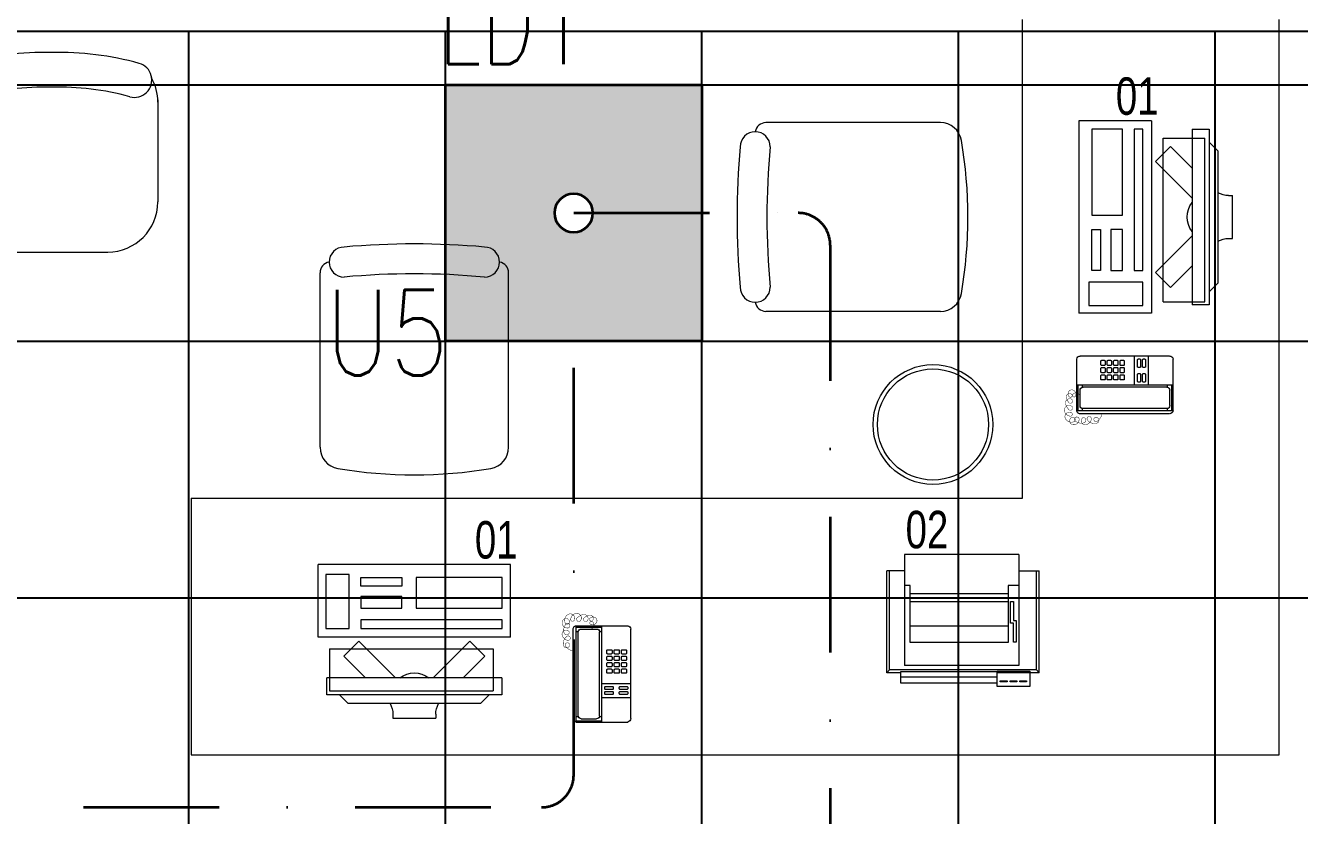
# Model space of a CAD drawing. Header units: inches. Extents: x -12418 to 183584, y -29325 to 19878.
# Drawn here: x 26618 to 29597, y -4709 to -2862 of the extents above; entities that cross this region are included whole.
import ezdxf
from ezdxf import colors
from ezdxf.entities.mleader import LeaderData, LeaderLine
from ezdxf.enums import TextEntityAlignment as Align
from ezdxf.math import Vec2, Vec3

# ---------------------------------------------------------------- set-up
doc = ezdxf.new("R2010")
doc.units = ezdxf.units.IN
doc.header["$LTSCALE"] = 25
doc.header["$MEASUREMENT"] = 0
doc.linetypes.add('DASHDOT', pattern=[25.4, 12.7, -6.35, 0, -6.35])
doc.layers.get('0').update_dxf_attribs({"color": 8})
for name, color, linetype, lineweight in [('00-Ground Floor$0$72_EGR_EQP_TAG', 142, 'Continuous', 5), ('00-Ground Floor$0$LOADING', 253, 'Continuous', 5), ('E-LITE-CIRC', 6, 'Continuous', 25), ('E-LITE-CIRC-NUMB', 6, 'Continuous', 25), ('E-LITE-CLNG', 150, 'Continuous', 35), ('E-LITE-CLNG-CNDT', 6, 'DASHDOT', 35), ('E-LITE-CTRL', 6, 'Continuous', 25), ('E-LITE-IDEN', 6, 'Continuous', 25), ('E-LITE-TEXT', 6, 'Continuous', 25)]:
    doc.layers.add(name, color=color, linetype=linetype, lineweight=lineweight)
doc.layers.add('00-Ground Floor$0$False Ceiling', color=251, linetype='Continuous')
doc.styles.add('00-Ground Floor$0$Standard', font='arial.ttf')
doc.styles.add('00-Ground Floor$0$X3G_ENTITY_257CFD', font='swisscl.ttf', dxfattribs={"height": 200})
doc.styles.add('DC_Elc_Romans', font='elc_romans.shx', dxfattribs={"width": 0.7})
doc.styles.add('DC_Simplex', font='SIMPLEX.shx', dxfattribs={"width": 0.7})

# ---------------------------------------------------------------- blocks, each defined once
blk = doc.blocks.new('00-Ground Floor$0$GF21021-P')
for p, q in [((-0.2207, 0.4756), (-0.2207, 0.0675)), ((0.2205, 0.4756), (0.2205, 0.0675))]:
    blk.add_line(p, q)
for centre, radius, start, end in [((-0.0001, -0.5295), 1.0695, 80.3671, 99.6329), ((-0.1707, 0.4756), 0.05, 99.6329, 180), ((0.1705, 0.4756), 0.05, 0, 80.3671), ((-0.1957, 0.0675), 0.025, 180, 261.4721), ((-0.1643, 0.0425), 0.0351, 90, 270), ((0, 1.8467), 1.7767, 264.6946, 275.3053), ((0.1641, 0.0425), 0.0351, 270, 90), ((0.1955, 0.0675), 0.025, 278.5279, 0), ((0, 1.8314), 1.8314, 264.8532, 275.147)]:
    blk.add_arc(centre, radius, start, end)
blk = doc.blocks.new('00-Ground Floor$0$DM20079-P')
at = {"color": 0}
for p, q in [((-0.0686, 0.217), (-0.0686, 0.008)), ((-0.0616, 0.225), (0.0594, 0.225)), ((-0.0616, 0.225), (-0.0616, 0)), ((-0.0616, 0.222), (-0.0016, 0.222)), ((-0.0616, 0.212), (-0.0565, 0.212)), ((-0.0566, 0.2105), (-0.0566, 0.0145)), ((-0.0496, 0.2175), (-0.0136, 0.2175)), ((-0.0068, 0.212), (-0.0016, 0.212)), ((-0.0066, 0.2105), (-0.0066, 0.0145)), ((-0.0016, 0.225), (-0.0016, 0)), ((0.0664, 0.217), (0.0664, 0.008)), ((-0.0016, 0.1675), (0.0664, 0.1675)), ((-0.0016, 0.135), (0.0664, 0.135)), ((-0.0616, 0.013), (-0.0565, 0.013)), ((-0.0616, 0.003), (-0.0016, 0.003)), ((-0.0594, 0), (0.0594, 0)), ((-0.0496, 0.0075), (-0.0136, 0.0075)), ((-0.0068, 0.013), (-0.0016, 0.013))]:
    blk.add_line(p, q, dxfattribs=at)
for points in [[(0.0074, 0.1605, 0.414214), (0.0054, 0.1585), (0.0054, 0.1555, 0.414214), (0.0074, 0.1535), (0.0234, 0.1535, 0.414214), (0.0254, 0.1555), (0.0254, 0.1585, 0.414214), (0.0234, 0.1605)], [(0.0234, 0.142, 0.414214), (0.0254, 0.144), (0.0254, 0.147, 0.414214), (0.0234, 0.149), (0.0074, 0.149, 0.414214), (0.0054, 0.147), (0.0054, 0.144, 0.414214), (0.0074, 0.142)], [(0.0574, 0.1535, 0.414214), (0.0594, 0.1555), (0.0594, 0.1585, 0.414214), (0.0574, 0.1605), (0.0414, 0.1605, 0.414214), (0.0394, 0.1585), (0.0394, 0.1555, 0.414214), (0.0414, 0.1535)], [(0.0574, 0.142, 0.414214), (0.0594, 0.144), (0.0594, 0.147, 0.414214), (0.0574, 0.149), (0.0414, 0.149, 0.414214), (0.0394, 0.147), (0.0394, 0.144, 0.414214), (0.0414, 0.142)], [(0.0104, 0.103, 0.414214), (0.0124, 0.101), (0.0204, 0.101, 0.414214), (0.0224, 0.103), (0.0224, 0.109, 0.414214), (0.0204, 0.111), (0.0124, 0.111, 0.414214), (0.0104, 0.109)], [(0.0104, 0.088, 0.414214), (0.0124, 0.086), (0.0204, 0.086, 0.414214), (0.0224, 0.088), (0.0224, 0.094, 0.414214), (0.0204, 0.096), (0.0124, 0.096, 0.414214), (0.0104, 0.094)], [(0.0274, 0.103, 0.414214), (0.0294, 0.101), (0.0374, 0.101, 0.414214), (0.0394, 0.103), (0.0394, 0.109, 0.414214), (0.0374, 0.111), (0.0294, 0.111, 0.414214), (0.0274, 0.109)], [(0.0274, 0.088, 0.414214), (0.0294, 0.086), (0.0374, 0.086, 0.414214), (0.0394, 0.088), (0.0394, 0.094, 0.414214), (0.0374, 0.096), (0.0294, 0.096, 0.414214), (0.0274, 0.094)], [(0.0444, 0.103, 0.414214), (0.0464, 0.101), (0.0544, 0.101, 0.414214), (0.0564, 0.103), (0.0564, 0.109, 0.414214), (0.0544, 0.111), (0.0464, 0.111, 0.414214), (0.0444, 0.109)], [(0.0444, 0.088, 0.414214), (0.0464, 0.086), (0.0544, 0.086, 0.414214), (0.0564, 0.088), (0.0564, 0.094, 0.414214), (0.0544, 0.096), (0.0464, 0.096, 0.414214), (0.0444, 0.094)], [(0.0104, 0.073, 0.414214), (0.0124, 0.071), (0.0204, 0.071, 0.414214), (0.0224, 0.073), (0.0224, 0.079, 0.414214), (0.0204, 0.081), (0.0124, 0.081, 0.414214), (0.0104, 0.079)], [(0.0104, 0.058, 0.414214), (0.0124, 0.056), (0.0204, 0.056, 0.414214), (0.0224, 0.058), (0.0224, 0.064, 0.414214), (0.0204, 0.066), (0.0124, 0.066, 0.414214), (0.0104, 0.064)], [(0.0274, 0.073, 0.414214), (0.0294, 0.071), (0.0374, 0.071, 0.414214), (0.0394, 0.073), (0.0394, 0.079, 0.414214), (0.0374, 0.081), (0.0294, 0.081, 0.414214), (0.0274, 0.079)], [(0.0274, 0.058, 0.414214), (0.0294, 0.056), (0.0374, 0.056, 0.414214), (0.0394, 0.058), (0.0394, 0.064, 0.414214), (0.0374, 0.066), (0.0294, 0.066, 0.414214), (0.0274, 0.064)], [(0.0444, 0.073, 0.414214), (0.0464, 0.071), (0.0544, 0.071, 0.414214), (0.0564, 0.073), (0.0564, 0.079, 0.414214), (0.0544, 0.081), (0.0464, 0.081, 0.414214), (0.0444, 0.079)], [(0.0444, 0.058, 0.414214), (0.0464, 0.056), (0.0544, 0.056, 0.414214), (0.0564, 0.058), (0.0564, 0.064, 0.414214), (0.0544, 0.066), (0.0464, 0.066, 0.414214), (0.0444, 0.064)]]:
    blk.add_lwpolyline(points, format="xyb", close=True, dxfattribs=at)
at = {"color": 0, "const_width": 0.001}
blk.add_lwpolyline([(-0.0686, 0.059, 0.184574), (-0.0861, 0.0478, 1.44364), (-0.0769, 0.0452, 0.837915), (-0.0907, 0.0465, 0.30536), (-0.0835, 0.0248, 1.584726), (-0.0815, 0.034, 0.253153), (-0.094, 0.0228, 0.874198), (-0.0776, 0.0142, 0.915253), (-0.0897, 0.0168, 0.223821), (-0.0874, -0.0011, 1.703343), (-0.0796, 0.005, 0.588962), (-0.0934, -0.0114, 0.717795), (-0.0769, -0.0108, 0.983104), (-0.0875, -0.0075, 0.326362), (-0.0815, -0.0259, 0.758716), (-0.0657, -0.0134, 0.906186), (-0.0743, -0.016, 0.189488), (-0.067, -0.0272, 0.7948), (-0.0506, -0.0127, 1.223996), (-0.0585, -0.0193, 0.072149), (-0.0473, -0.0259, 0.645886), (-0.0341, -0.0134, 1.366917), (-0.042, -0.0193, 0.078415), (-0.0315, -0.0246, 0.723006), (-0.0229, -0.0127, 1.105484), (-0.0289, -0.018, 0.327892), (-0.017, -0.0193, 0.446638), (-0.0144, -0.0068, 0.327263), (-0.0269, -0.0029, 1.240441), (-0.0229, -0.0094, 0.611307), (-0.0278, 0.0075)], format="xyb", dxfattribs=at)
at = {"color": 0}
for centre, radius, start, end in [((-0.0605, 0.217), 0.00813, 97.9633, 179.6649), ((-0.0496, 0.2105), 0.007, 90, 180), ((-0.0136, 0.2105), 0.007, 0, 90), ((0.0582, 0.217), 0.00813, 0.3351, 82.0367), ((-0.0605, 0.008), 0.00813, 180.3351, 277.9633), ((-0.0496, 0.0145), 0.007, 180, 270), ((-0.0136, 0.0145), 0.007, 270, 0), ((0.0582, 0.008), 0.00813, 277.9633, 359.6649)]:
    blk.add_arc(centre, radius, start, end, dxfattribs=at)
blk = doc.blocks.new('00-Ground Floor$0$ITCWLS1-P')
at = {"layer": '00-Ground Floor$0$LOADING'}
for p, q in [((-0.17, 0.45), (-0.17, 0)), ((-0.17, 0.45), (0, 0.45)), ((0, 0.45), (0, 0)), ((-0.2651, 0.43, 0), (-0.3051, 0.43, 0)), ((-0.3051, 0.43, 0), (-0.3051, 0.02, 0)), ((-0.2651, 0.43, 0), (-0.2651, 0.02, 0)), ((-0.1496, 0.4305), (-0.1291, 0.4305)), ((-0.1291, 0.4305), (-0.1291, 0.4089)), ((-0.3251, 0.38, 0), (-0.3051, 0.4, 0)), ((-0.197, 0.4094), (-0.295, 0.4094)), ((-0.295, 0.0264), (-0.295, 0.4094)), ((-0.197, 0.0264), (-0.197, 0.4094)), ((-0.3251, 0.38, 0), (-0.3251, 0.07, 0)), ((-0.3503, 0.275), (-0.3596, 0.275)), ((-0.3596, 0.175), (-0.3596, 0.275)), ((-0.3503, 0.175), (-0.3596, 0.175)), ((-0.3251, 0.07, 0), (-0.3051, 0.05, 0)), ((-0.3051, 0.02, 0), (-0.2651, 0.02, 0)), ((-0.197, 0.0264), (-0.295, 0.0264)), ((-0.17, 0), (0, 0))]:
    blk.add_line(p, q, dxfattribs=at)
at = {"layer": '00-Ground Floor$0$LOADING', "extrusion": (2.48281e-10, 3.18408e-10, -1)}
for p, q in [((-0.2651, 0.3395), (-0.2144, 0.3902)), ((-0.1791, 0.3548), (-0.2144, 0.3902)), ((-0.2651, 0.2688), (-0.1791, 0.3548))]:
    blk.add_line(p, q, dxfattribs=at)
at = {"layer": '00-Ground Floor$0$LOADING', "extrusion": (2.48281e-10, -3.18408e-10, -1)}
for p, q in [((-0.2651, 0.1812), (-0.1791, 0.0952)), ((-0.2651, 0.1105), (-0.2144, 0.0598)), ((-0.1791, 0.0952), (-0.2144, 0.0598))]:
    blk.add_line(p, q, dxfattribs=at)
at = {"layer": '00-Ground Floor$0$LOADING'}
for points in [[(-0.1291, 0.4089), (-0.1291, 0.1), (-0.1496, 0.1), (-0.1496, 0.4305)], [(-0.1496, 0.1), (-0.1496, 0.1), (-0.1496, 0.1), (-0.1496, 0.1), (-0.1496, 0.1), (-0.1496, 0.1), (-0.1496, 0.1), (-0.1496, 0.1), (-0.1496, 0.1)], [(-0.1496, 0.1), (-0.1496, 0.1), (-0.1496, 0.1), (-0.1496, 0.1), (-0.1496, 0.1), (-0.1496, 0.1), (-0.1496, 0.1), (-0.1496, 0.1), (-0.1496, 0.1), (-0.1496, 0.1), (-0.1496, 0.1), (-0.1496, 0.1), (-0.1496, 0.1), (-0.1496, 0.1), (-0.1496, 0.1), (-0.1496, 0.1), (-0.1496, 0.1), (-0.1496, 0.1)], [(-0.1496, 0.1), (-0.1496, 0.1), (-0.1496, 0.1), (-0.1496, 0.1), (-0.1496, 0.1), (-0.1496, 0.1), (-0.1496, 0.1), (-0.1496, 0.1), (-0.1496, 0.1), (-0.1496, 0.1)], [(-0.1496, 0.1), (-0.1496, 0.1), (-0.1496, 0.1), (-0.1496, 0.1), (-0.1496, 0.1), (-0.1496, 0.1), (-0.1496, 0.1)], [(-0.1496, 0.1), (-0.1496, 0.1), (-0.1496, 0.1), (-0.1496, 0.1), (-0.1496, 0.1), (-0.1496, 0.1), (-0.1496, 0.1), (-0.1496, 0.1), (-0.1496, 0.1), (-0.1496, 0.1)], [(-0.1496, 0.1), (-0.1496, 0.1), (-0.1496, 0.1), (-0.1496, 0.1), (-0.1496, 0.1), (-0.1496, 0.1), (-0.1496, 0.1), (-0.1496, 0.1), (-0.1496, 0.1), (-0.1496, 0.1), (-0.1496, 0.1), (-0.1496, 0.1), (-0.1496, 0.1), (-0.1496, 0.1), (-0.1496, 0.1)], [(-0.1496, 0.1), (-0.1496, 0.1), (-0.1496, 0.1), (-0.1496, 0.1), (-0.1496, 0.1), (-0.1496, 0.1), (-0.1496, 0.1), (-0.1496, 0.1), (-0.1496, 0.1), (-0.1496, 0.1)], [(-0.1496, 0.1), (-0.1496, 0.1), (-0.1496, 0.1), (-0.1496, 0.1), (-0.1496, 0.1), (-0.1496, 0.1), (-0.1496, 0.1), (-0.1496, 0.1), (-0.1496, 0.1), (-0.1496, 0.1)], [(-0.1496, 0.1), (-0.1496, 0.1), (-0.1496, 0.1), (-0.1496, 0.1), (-0.1496, 0.1), (-0.1496, 0.1), (-0.1496, 0.1), (-0.1496, 0.1), (-0.1496, 0.1), (-0.1496, 0.1), (-0.1496, 0.1), (-0.1496, 0.1), (-0.1496, 0.1), (-0.1496, 0.1), (-0.1496, 0.1), (-0.1496, 0.1), (-0.1496, 0.1), (-0.1496, 0.1), (-0.1496, 0.1), (-0.1496, 0.1), (-0.1496, 0.1), (-0.1496, 0.1), (-0.1496, 0.1), (-0.1496, 0.1), (-0.1496, 0.1), (-0.1496, 0.1), (-0.1496, 0.1), (-0.1496, 0.1), (-0.1496, 0.1), (-0.1496, 0.1), (-0.1496, 0.1), (-0.1496, 0.1), (-0.1496, 0.1), (-0.1496, 0.1), (-0.1496, 0.1), (-0.1496, 0.1), (-0.1496, 0.1), (-0.1496, 0.1), (-0.1496, 0.1), (-0.1496, 0.1), (-0.1496, 0.1), (-0.1496, 0.1), (-0.1496, 0.1), (-0.1496, 0.1), (-0.1496, 0.1), (-0.1496, 0.1), (-0.1496, 0.1), (-0.1496, 0.1), (-0.1496, 0.1), (-0.1496, 0.1), (-0.1496, 0.1), (-0.1496, 0.1), (-0.1496, 0.1), (-0.1496, 0.1)], [(-0.1496, 0.1), (-0.1496, 0.1), (-0.1496, 0.1), (-0.1496, 0.1), (-0.1496, 0.1), (-0.1496, 0.1), (-0.1496, 0.1), (-0.1496, 0.1), (-0.1496, 0.1), (-0.1496, 0.1), (-0.1496, 0.1), (-0.1496, 0.1), (-0.1496, 0.1), (-0.1496, 0.1), (-0.1496, 0.1), (-0.1496, 0.1), (-0.1496, 0.1), (-0.1496, 0.1), (-0.1496, 0.1), (-0.1496, 0.1), (-0.1496, 0.1), (-0.1496, 0.1), (-0.1496, 0.1), (-0.1496, 0.1), (-0.1496, 0.1), (-0.1496, 0.1), (-0.1496, 0.1), (-0.1496, 0.1), (-0.1496, 0.1), (-0.1496, 0.1), (-0.1496, 0.1), (-0.1496, 0.1), (-0.1496, 0.1), (-0.1496, 0.1), (-0.1496, 0.1), (-0.1496, 0.1), (-0.1496, 0.1), (-0.1496, 0.1), (-0.1496, 0.1), (-0.1496, 0.1), (-0.1496, 0.1), (-0.1496, 0.1), (-0.1496, 0.1), (-0.1496, 0.1), (-0.1496, 0.1), (-0.1496, 0.1), (-0.1496, 0.1), (-0.1496, 0.1), (-0.1496, 0.1), (-0.1496, 0.1), (-0.1496, 0.1), (-0.1496, 0.1), (-0.1496, 0.1), (-0.1496, 0.1), (-0.1496, 0.1), (-0.1496, 0.1), (-0.1496, 0.1), (-0.1496, 0.1), (-0.1496, 0.1), (-0.1496, 0.1), (-0.1496, 0.1), (-0.1496, 0.1), (-0.1496, 0.1), (-0.1496, 0.1), (-0.1496, 0.1), (-0.1496, 0.1), (-0.1496, 0.1), (-0.1496, 0.1), (-0.1496, 0.1), (-0.1496, 0.1), (-0.1496, 0.1), (-0.1496, 0.1), (-0.1496, 0.1), (-0.1496, 0.1), (-0.1496, 0.1), (-0.1496, 0.1), (-0.1496, 0.1), (-0.1496, 0.1), (-0.1496, 0.1), (-0.1496, 0.1), (-0.1496, 0.1), (-0.1496, 0.1), (-0.1496, 0.1), (-0.1496, 0.1), (-0.1496, 0.1), (-0.1496, 0.1), (-0.1496, 0.1), (-0.1496, 0.1), (-0.1496, 0.1)], [(-0.1496, 0.1), (-0.1496, 0.1), (-0.1496, 0.1), (-0.1496, 0.1), (-0.1496, 0.1), (-0.1496, 0.1), (-0.1496, 0.1), (-0.1496, 0.1), (-0.1496, 0.1), (-0.1496, 0.1), (-0.1496, 0.1), (-0.1496, 0.1)], [(-0.1496, 0.1), (-0.1496, 0.1), (-0.1496, 0.1), (-0.1496, 0.1), (-0.1496, 0.1), (-0.1496, 0.1), (-0.1496, 0.1)], [(-0.1496, 0.1), (-0.1496, 0.1), (-0.1496, 0.1), (-0.1496, 0.1), (-0.1496, 0.1), (-0.1496, 0.1), (-0.1496, 0.1), (-0.1496, 0.1), (-0.1496, 0.1), (-0.1496, 0.1), (-0.1496, 0.1), (-0.1496, 0.1), (-0.1496, 0.1), (-0.1496, 0.1), (-0.1496, 0.1), (-0.1496, 0.1), (-0.1496, 0.1)], [(-0.1496, 0.1), (-0.1496, 0.1), (-0.1496, 0.1), (-0.1496, 0.1), (-0.1496, 0.1), (-0.1496, 0.1), (-0.1496, 0.1), (-0.1496, 0.1), (-0.1496, 0.1), (-0.1496, 0.1), (-0.1496, 0.1), (-0.1496, 0.1), (-0.1496, 0.1), (-0.1496, 0.1), (-0.1496, 0.1), (-0.1496, 0.1), (-0.1496, 0.1), (-0.1496, 0.1), (-0.1496, 0.1), (-0.1496, 0.1), (-0.1496, 0.1), (-0.1496, 0.1), (-0.1496, 0.1), (-0.1496, 0.1), (-0.1496, 0.1), (-0.1496, 0.1), (-0.1496, 0.1), (-0.1496, 0.1), (-0.1496, 0.1), (-0.1496, 0.1), (-0.1496, 0.1), (-0.1496, 0.1), (-0.1496, 0.1), (-0.1496, 0.1), (-0.1496, 0.1), (-0.1496, 0.1), (-0.1496, 0.1), (-0.1496, 0.1), (-0.1496, 0.1), (-0.1496, 0.1), (-0.1496, 0.1), (-0.1496, 0.1), (-0.1496, 0.1), (-0.1496, 0.1), (-0.1496, 0.1), (-0.1496, 0.1), (-0.1496, 0.1), (-0.1496, 0.1), (-0.1496, 0.1), (-0.1496, 0.1), (-0.1496, 0.1), (-0.1496, 0.1), (-0.1496, 0.1), (-0.1496, 0.1), (-0.1496, 0.1), (-0.1496, 0.1), (-0.1496, 0.1), (-0.1496, 0.1), (-0.1496, 0.1), (-0.1496, 0.1), (-0.1496, 0.1), (-0.1496, 0.1), (-0.1496, 0.1), (-0.1496, 0.1), (-0.1496, 0.1), (-0.1496, 0.1), (-0.1496, 0.1), (-0.1496, 0.1), (-0.1496, 0.1), (-0.1496, 0.1), (-0.1496, 0.1), (-0.1496, 0.1), (-0.1496, 0.1), (-0.1496, 0.1), (-0.1496, 0.1), (-0.1496, 0.1), (-0.1496, 0.1), (-0.1496, 0.1), (-0.1496, 0.1), (-0.1496, 0.1), (-0.1496, 0.1), (-0.1496, 0.1), (-0.1496, 0.1), (-0.1496, 0.1), (-0.1496, 0.1), (-0.1496, 0.1), (-0.1496, 0.1), (-0.1496, 0.1), (-0.1496, 0.1), (-0.1496, 0.1), (-0.1496, 0.1), (-0.1496, 0.1), (-0.1496, 0.1), (-0.1496, 0.1), (-0.1496, 0.1), (-0.1496, 0.1), (-0.1496, 0.1), (-0.1496, 0.1), (-0.1496, 0.1), (-0.1496, 0.1), (-0.1496, 0.1), (-0.1496, 0.1), (-0.1496, 0.1), (-0.1496, 0.1), (-0.1496, 0.1), (-0.1496, 0.1), (-0.1496, 0.1), (-0.1496, 0.1), (-0.1496, 0.1), (-0.1496, 0.1), (-0.1496, 0.1)], [(-0.1496, 0.1), (-0.1496, 0.1), (-0.1496, 0.1), (-0.1496, 0.1), (-0.1496, 0.1), (-0.1496, 0.1), (-0.1496, 0.1), (-0.1496, 0.1)]]:
    blk.add_lwpolyline(points, dxfattribs=at)
for points in [[(-0.1019, 0.4305), (-0.0304, 0.4305), (-0.0304, 0.2294), (-0.1019, 0.2294)], [(-0.1019, 0.1954), (-0.0747, 0.1954), (-0.0747, 0.1), (-0.1019, 0.1)], [(-0.0304, 0.1954), (-0.0508, 0.1954), (-0.0508, 0.1), (-0.0304, 0.1)], [(-0.1496, 0.1), (-0.1496, 0.1), (-0.1496, 0.1), (-0.1496, 0.1), (-0.1496, 0.1), (-0.1496, 0.1), (-0.1496, 0.1), (-0.1496, 0.1), (-0.1496, 0.1), (-0.1496, 0.1), (-0.1496, 0.1), (-0.1496, 0.1), (-0.1496, 0.1), (-0.1496, 0.1), (-0.1496, 0.1), (-0.1496, 0.1), (-0.1496, 0.1), (-0.1496, 0.1), (-0.1496, 0.1), (-0.1496, 0.1), (-0.1496, 0.1), (-0.1496, 0.1), (-0.1496, 0.1), (-0.1496, 0.1), (-0.1496, 0.1), (-0.1496, 0.1), (-0.1496, 0.1), (-0.1496, 0.1), (-0.1496, 0.1), (-0.1496, 0.1), (-0.1496, 0.1), (-0.1496, 0.1), (-0.1496, 0.1), (-0.1496, 0.1), (-0.1496, 0.1), (-0.1496, 0.1), (-0.1496, 0.1), (-0.1496, 0.1), (-0.1496, 0.1), (-0.1496, 0.1), (-0.1496, 0.1), (-0.1496, 0.1), (-0.1496, 0.1), (-0.1496, 0.1), (-0.1496, 0.1), (-0.1496, 0.1), (-0.1496, 0.1), (-0.1496, 0.1), (-0.1496, 0.1), (-0.1496, 0.1), (-0.1496, 0.1), (-0.1496, 0.1), (-0.1496, 0.1), (-0.1496, 0.1), (-0.1496, 0.1), (-0.1496, 0.1), (-0.1496, 0.1), (-0.1496, 0.1), (-0.1496, 0.1), (-0.1496, 0.1), (-0.1496, 0.1), (-0.1496, 0.1), (-0.1496, 0.1), (-0.1496, 0.1), (-0.1496, 0.1), (-0.1496, 0.1), (-0.1496, 0.1), (-0.1496, 0.1), (-0.1496, 0.1), (-0.1496, 0.1), (-0.1496, 0.1), (-0.1496, 0.1), (-0.1496, 0.1), (-0.1496, 0.1), (-0.1496, 0.1), (-0.1496, 0.1), (-0.1496, 0.1), (-0.1496, 0.1), (-0.1496, 0.1), (-0.1496, 0.1), (-0.1496, 0.1), (-0.1496, 0.1), (-0.1496, 0.1), (-0.1496, 0.1), (-0.1496, 0.1), (-0.1496, 0.1), (-0.1496, 0.1), (-0.1496, 0.1), (-0.1496, 0.1), (-0.1496, 0.1), (-0.1496, 0.1), (-0.1496, 0.1), (-0.1496, 0.1), (-0.1496, 0.1), (-0.1496, 0.1), (-0.1496, 0.1), (-0.1496, 0.1), (-0.1496, 0.1), (-0.1496, 0.1), (-0.1496, 0.1), (-0.1496, 0.1), (-0.1496, 0.1), (-0.1496, 0.1), (-0.1496, 0.1), (-0.1496, 0.1), (-0.1496, 0.1), (-0.1496, 0.1), (-0.1496, 0.1), (-0.1496, 0.1), (-0.1496, 0.1), (-0.1496, 0.1), (-0.1496, 0.1), (-0.1496, 0.1), (-0.1496, 0.1), (-0.1496, 0.1), (-0.1496, 0.1), (-0.1496, 0.1), (-0.1496, 0.1), (-0.1496, 0.1), (-0.1496, 0.1), (-0.1496, 0.1), (-0.1496, 0.1), (-0.1496, 0.1), (-0.1496, 0.1), (-0.1496, 0.1), (-0.1496, 0.1), (-0.1496, 0.1), (-0.1496, 0.1), (-0.1496, 0.1), (-0.1496, 0.1), (-0.1496, 0.1), (-0.1496, 0.1), (-0.1496, 0.1), (-0.1496, 0.1), (-0.1496, 0.1), (-0.1496, 0.1), (-0.1496, 0.1), (-0.1496, 0.1), (-0.1496, 0.1), (-0.1496, 0.1), (-0.1496, 0.1), (-0.1496, 0.1), (-0.1496, 0.1), (-0.1496, 0.1), (-0.1496, 0.1), (-0.1496, 0.1), (-0.1496, 0.1), (-0.1496, 0.1), (-0.1496, 0.1), (-0.1496, 0.1), (-0.1496, 0.1), (-0.1496, 0.1), (-0.1496, 0.1), (-0.1496, 0.1), (-0.1496, 0.1), (-0.1496, 0.1), (-0.1496, 0.1), (-0.1496, 0.1), (-0.1496, 0.1), (-0.1496, 0.1), (-0.1496, 0.1), (-0.1496, 0.1), (-0.1496, 0.1), (-0.1496, 0.1), (-0.1496, 0.1), (-0.1496, 0.1), (-0.1496, 0.1), (-0.1496, 0.1), (-0.1496, 0.1), (-0.1496, 0.1), (-0.1496, 0.1), (-0.1496, 0.1), (-0.1496, 0.1), (-0.1496, 0.1), (-0.1496, 0.1), (-0.1496, 0.1), (-0.1496, 0.1), (-0.1496, 0.1), (-0.1496, 0.1), (-0.1496, 0.1), (-0.1496, 0.1), (-0.1496, 0.1), (-0.1496, 0.1), (-0.1496, 0.1), (-0.1496, 0.1), (-0.1496, 0.1), (-0.1496, 0.1), (-0.1496, 0.1), (-0.1496, 0.1), (-0.1496, 0.1), (-0.1496, 0.1), (-0.1496, 0.1), (-0.1496, 0.1), (-0.1496, 0.1), (-0.1496, 0.1), (-0.1496, 0.1), (-0.1496, 0.1), (-0.1496, 0.1), (-0.1496, 0.1), (-0.1496, 0.1), (-0.1496, 0.1), (-0.1496, 0.1), (-0.1496, 0.1), (-0.1496, 0.1), (-0.1496, 0.1), (-0.1496, 0.1), (-0.1496, 0.1), (-0.1496, 0.1), (-0.1496, 0.1), (-0.1496, 0.1), (-0.1496, 0.1), (-0.1496, 0.1), (-0.1496, 0.1), (-0.1496, 0.1), (-0.1496, 0.1), (-0.1496, 0.1), (-0.1496, 0.1), (-0.1496, 0.1), (-0.1496, 0.1), (-0.1496, 0.1), (-0.1496, 0.1), (-0.1496, 0.1), (-0.1496, 0.1), (-0.1496, 0.1), (-0.1496, 0.1), (-0.1496, 0.1), (-0.1496, 0.1), (-0.1496, 0.1), (-0.1496, 0.1), (-0.1496, 0.1), (-0.1496, 0.1), (-0.1496, 0.1), (-0.1496, 0.1), (-0.1496, 0.1), (-0.1496, 0.1), (-0.1496, 0.1), (-0.1496, 0.1), (-0.1496, 0.1), (-0.1496, 0.1), (-0.1496, 0.1), (-0.1496, 0.1), (-0.1496, 0.1), (-0.1496, 0.1), (-0.1496, 0.1), (-0.1496, 0.1), (-0.1496, 0.1), (-0.1496, 0.1), (-0.1496, 0.1), (-0.1496, 0.1), (-0.1496, 0.1), (-0.1496, 0.1), (-0.1496, 0.1), (-0.1496, 0.1), (-0.1496, 0.1), (-0.1496, 0.1), (-0.1496, 0.1), (-0.1496, 0.1), (-0.1496, 0.1), (-0.1496, 0.1), (-0.1496, 0.1), (-0.1496, 0.1), (-0.1496, 0.1), (-0.1496, 0.1), (-0.1496, 0.1), (-0.1496, 0.1), (-0.1496, 0.1), (-0.1496, 0.1), (-0.1496, 0.1), (-0.1496, 0.1), (-0.1496, 0.1), (-0.1496, 0.1), (-0.1496, 0.1), (-0.1496, 0.1), (-0.1496, 0.1), (-0.1496, 0.1), (-0.1496, 0.1), (-0.1496, 0.1)], [(-0.1496, 0.1), (-0.1496, 0.1), (-0.1496, 0.1), (-0.1496, 0.1), (-0.1496, 0.1), (-0.1496, 0.1), (-0.1496, 0.1), (-0.1496, 0.1), (-0.1496, 0.1), (-0.1496, 0.1), (-0.1496, 0.1), (-0.1496, 0.1), (-0.1496, 0.1), (-0.1496, 0.1), (-0.1496, 0.1), (-0.1496, 0.1), (-0.1496, 0.1), (-0.1496, 0.1), (-0.1496, 0.1), (-0.1496, 0.1), (-0.1496, 0.1), (-0.1496, 0.1), (-0.1496, 0.1), (-0.1496, 0.1), (-0.1496, 0.1), (-0.1496, 0.1), (-0.1496, 0.1), (-0.1496, 0.1), (-0.1496, 0.1), (-0.1496, 0.1), (-0.1496, 0.1), (-0.1496, 0.1), (-0.1496, 0.1), (-0.1496, 0.1), (-0.1496, 0.1), (-0.1496, 0.1), (-0.1496, 0.1), (-0.1496, 0.1), (-0.1496, 0.1), (-0.1496, 0.1), (-0.1496, 0.1), (-0.1496, 0.1), (-0.1496, 0.1), (-0.1496, 0.1), (-0.1496, 0.1), (-0.1496, 0.1), (-0.1496, 0.1), (-0.1496, 0.1), (-0.1496, 0.1), (-0.1496, 0.1), (-0.1496, 0.1), (-0.1496, 0.1), (-0.1496, 0.1), (-0.1496, 0.1), (-0.1496, 0.1), (-0.1496, 0.1), (-0.1496, 0.1), (-0.1496, 0.1), (-0.1496, 0.1), (-0.1496, 0.1), (-0.1496, 0.1), (-0.1496, 0.1), (-0.1496, 0.1), (-0.1496, 0.1), (-0.1496, 0.1), (-0.1496, 0.1), (-0.1496, 0.1), (-0.1496, 0.1), (-0.1496, 0.1), (-0.1496, 0.1), (-0.1496, 0.1), (-0.1496, 0.1), (-0.1496, 0.1), (-0.1496, 0.1), (-0.1496, 0.1), (-0.1496, 0.1), (-0.1496, 0.1), (-0.1496, 0.1), (-0.1496, 0.1), (-0.1496, 0.1), (-0.1496, 0.1), (-0.1496, 0.1), (-0.1496, 0.1), (-0.1496, 0.1), (-0.1496, 0.1), (-0.1496, 0.1), (-0.1496, 0.1), (-0.1496, 0.1), (-0.1496, 0.1), (-0.1496, 0.1), (-0.1496, 0.1), (-0.1496, 0.1), (-0.1496, 0.1), (-0.1496, 0.1), (-0.1496, 0.1), (-0.1496, 0.1), (-0.1496, 0.1), (-0.1496, 0.1), (-0.1496, 0.1), (-0.1496, 0.1), (-0.1496, 0.1), (-0.1496, 0.1), (-0.1496, 0.1), (-0.1496, 0.1), (-0.1496, 0.1), (-0.1496, 0.1), (-0.1496, 0.1), (-0.1496, 0.1), (-0.1496, 0.1), (-0.1496, 0.1), (-0.1496, 0.1), (-0.1496, 0.1), (-0.1496, 0.1), (-0.1496, 0.1), (-0.1496, 0.1), (-0.1496, 0.1), (-0.1496, 0.1), (-0.1496, 0.1), (-0.1496, 0.1), (-0.1496, 0.1), (-0.1496, 0.1), (-0.1496, 0.1), (-0.1496, 0.1), (-0.1496, 0.1), (-0.1496, 0.1), (-0.1496, 0.1), (-0.1496, 0.1), (-0.1496, 0.1), (-0.1496, 0.1), (-0.1496, 0.1), (-0.1496, 0.1), (-0.1496, 0.1), (-0.1496, 0.1), (-0.1496, 0.1), (-0.1496, 0.1), (-0.1496, 0.1), (-0.1496, 0.1), (-0.1496, 0.1), (-0.1496, 0.1), (-0.1496, 0.1), (-0.1496, 0.1), (-0.1496, 0.1), (-0.1496, 0.1), (-0.1496, 0.1), (-0.1496, 0.1), (-0.1496, 0.1), (-0.1496, 0.1), (-0.1496, 0.1), (-0.1496, 0.1), (-0.1496, 0.1), (-0.1496, 0.1), (-0.1496, 0.1), (-0.1496, 0.1), (-0.1496, 0.1), (-0.1496, 0.1), (-0.1496, 0.1), (-0.1496, 0.1), (-0.1496, 0.1), (-0.1496, 0.1), (-0.1496, 0.1), (-0.1496, 0.1), (-0.1496, 0.1), (-0.1496, 0.1), (-0.1496, 0.1), (-0.1496, 0.1), (-0.1496, 0.1), (-0.1496, 0.1), (-0.1496, 0.1), (-0.1496, 0.1), (-0.1496, 0.1), (-0.1496, 0.1), (-0.1496, 0.1), (-0.1496, 0.1), (-0.1496, 0.1), (-0.1496, 0.1), (-0.1496, 0.1), (-0.1496, 0.1), (-0.1496, 0.1), (-0.1496, 0.1), (-0.1496, 0.1), (-0.1496, 0.1), (-0.1496, 0.1), (-0.1496, 0.1), (-0.1496, 0.1), (-0.1496, 0.1), (-0.1496, 0.1), (-0.1496, 0.1), (-0.1496, 0.1), (-0.1496, 0.1), (-0.1496, 0.1), (-0.1496, 0.1), (-0.1496, 0.1), (-0.1496, 0.1), (-0.1496, 0.1), (-0.1496, 0.1), (-0.1496, 0.1), (-0.1496, 0.1), (-0.1496, 0.1), (-0.1496, 0.1), (-0.1496, 0.1), (-0.1496, 0.1), (-0.1496, 0.1), (-0.1496, 0.1), (-0.1496, 0.1), (-0.1496, 0.1), (-0.1496, 0.1), (-0.1496, 0.1), (-0.1496, 0.1), (-0.1496, 0.1), (-0.1496, 0.1), (-0.1496, 0.1), (-0.1496, 0.1), (-0.1496, 0.1), (-0.1496, 0.1)], [(-0.1496, 0.1), (-0.1496, 0.1), (-0.1496, 0.1), (-0.1496, 0.1), (-0.1496, 0.1), (-0.1496, 0.1), (-0.1496, 0.1), (-0.1496, 0.1), (-0.1496, 0.1), (-0.1496, 0.1), (-0.1496, 0.1), (-0.1496, 0.1), (-0.1496, 0.1), (-0.1496, 0.1), (-0.1496, 0.1), (-0.1496, 0.1), (-0.1496, 0.1), (-0.1496, 0.1), (-0.1496, 0.1), (-0.1496, 0.1), (-0.1496, 0.1), (-0.1496, 0.1), (-0.1496, 0.1), (-0.1496, 0.1), (-0.1496, 0.1), (-0.1496, 0.1), (-0.1496, 0.1), (-0.1496, 0.1), (-0.1496, 0.1), (-0.1496, 0.1), (-0.1496, 0.1), (-0.1496, 0.1), (-0.1496, 0.1), (-0.1496, 0.1), (-0.1496, 0.1), (-0.1496, 0.1), (-0.1496, 0.1), (-0.1496, 0.1), (-0.1496, 0.1), (-0.1496, 0.1), (-0.1496, 0.1), (-0.1496, 0.1), (-0.1496, 0.1), (-0.1496, 0.1), (-0.1496, 0.1), (-0.1496, 0.1), (-0.1496, 0.1), (-0.1496, 0.1), (-0.1496, 0.1), (-0.1496, 0.1), (-0.1496, 0.1), (-0.1496, 0.1), (-0.1496, 0.1), (-0.1496, 0.1), (-0.1496, 0.1), (-0.1496, 0.1), (-0.1496, 0.1), (-0.1496, 0.1), (-0.1496, 0.1), (-0.1496, 0.1), (-0.1496, 0.1), (-0.1496, 0.1), (-0.1496, 0.1), (-0.1496, 0.1), (-0.1496, 0.1), (-0.1496, 0.1), (-0.1496, 0.1), (-0.1496, 0.1), (-0.1496, 0.1), (-0.1496, 0.1), (-0.1496, 0.1), (-0.1496, 0.1), (-0.1496, 0.1), (-0.1496, 0.1), (-0.1496, 0.1), (-0.1496, 0.1), (-0.1496, 0.1), (-0.1496, 0.1), (-0.1496, 0.1), (-0.1496, 0.1), (-0.1496, 0.1), (-0.1496, 0.1), (-0.1496, 0.1), (-0.1496, 0.1), (-0.1496, 0.1), (-0.1496, 0.1), (-0.1496, 0.1), (-0.1496, 0.1), (-0.1496, 0.1), (-0.1496, 0.1), (-0.1496, 0.1), (-0.1496, 0.1), (-0.1496, 0.1), (-0.1496, 0.1), (-0.1496, 0.1), (-0.1496, 0.1), (-0.1496, 0.1), (-0.1496, 0.1), (-0.1496, 0.1), (-0.1496, 0.1), (-0.1496, 0.1), (-0.1496, 0.1), (-0.1496, 0.1), (-0.1496, 0.1), (-0.1496, 0.1), (-0.1496, 0.1), (-0.1496, 0.1), (-0.1496, 0.1), (-0.1496, 0.1), (-0.1496, 0.1), (-0.1496, 0.1), (-0.1496, 0.1), (-0.1496, 0.1), (-0.1496, 0.1), (-0.1496, 0.1), (-0.1496, 0.1), (-0.1496, 0.1), (-0.1496, 0.1), (-0.1496, 0.1), (-0.1496, 0.1), (-0.1496, 0.1), (-0.1496, 0.1), (-0.1496, 0.1), (-0.1496, 0.1), (-0.1496, 0.1), (-0.1496, 0.1), (-0.1496, 0.1), (-0.1496, 0.1), (-0.1496, 0.1), (-0.1496, 0.1), (-0.1496, 0.1), (-0.1496, 0.1), (-0.1496, 0.1), (-0.1496, 0.1), (-0.1496, 0.1), (-0.1496, 0.1), (-0.1496, 0.1), (-0.1496, 0.1), (-0.1496, 0.1), (-0.1496, 0.1), (-0.1496, 0.1), (-0.1496, 0.1), (-0.1496, 0.1), (-0.1496, 0.1), (-0.1496, 0.1), (-0.1496, 0.1), (-0.1496, 0.1), (-0.1496, 0.1), (-0.1496, 0.1), (-0.1496, 0.1), (-0.1496, 0.1), (-0.1496, 0.1), (-0.1496, 0.1), (-0.1496, 0.1), (-0.1496, 0.1), (-0.1496, 0.1), (-0.1496, 0.1), (-0.1496, 0.1), (-0.1496, 0.1), (-0.1496, 0.1), (-0.1496, 0.1), (-0.1496, 0.1), (-0.1496, 0.1), (-0.1496, 0.1), (-0.1496, 0.1), (-0.1496, 0.1), (-0.1496, 0.1), (-0.1496, 0.1), (-0.1496, 0.1), (-0.1496, 0.1), (-0.1496, 0.1), (-0.1496, 0.1), (-0.1496, 0.1), (-0.1496, 0.1), (-0.1496, 0.1), (-0.1496, 0.1), (-0.1496, 0.1), (-0.1496, 0.1), (-0.1496, 0.1), (-0.1496, 0.1), (-0.1496, 0.1), (-0.1496, 0.1), (-0.1496, 0.1), (-0.1496, 0.1), (-0.1496, 0.1), (-0.1496, 0.1), (-0.1496, 0.1), (-0.1496, 0.1), (-0.1496, 0.1), (-0.1496, 0.1), (-0.1496, 0.1), (-0.1496, 0.1), (-0.1496, 0.1), (-0.1496, 0.1), (-0.1496, 0.1), (-0.1496, 0.1), (-0.1496, 0.1), (-0.1496, 0.1), (-0.1496, 0.1), (-0.1496, 0.1), (-0.1496, 0.1), (-0.1496, 0.1), (-0.1496, 0.1), (-0.1496, 0.1), (-0.1496, 0.1), (-0.1496, 0.1), (-0.1496, 0.1), (-0.1496, 0.1), (-0.1496, 0.1), (-0.1496, 0.1), (-0.1496, 0.1), (-0.1496, 0.1), (-0.1496, 0.1), (-0.1496, 0.1), (-0.1496, 0.1), (-0.1496, 0.1), (-0.1496, 0.1), (-0.1496, 0.1), (-0.1496, 0.1)], [(-0.1496, 0.0727), (-0.0236, 0.0727), (-0.0236, 0.0182), (-0.1496, 0.0182)]]:
    blk.add_lwpolyline(points, close=True, dxfattribs=at)
for centre, radius, start, end in [((-0.3503, 0.325), 0.05, 270, 300.3093), ((-0.3089, 0.225), 0.0556, 321.9431, 38.0569), ((-0.3503, 0.125), 0.05, 59.6907, 90)]:
    blk.add_arc(centre, radius, start, end, dxfattribs=at)
blk = doc.blocks.new('00-Ground Floor$0$WM00001-P')
at = {"layer": '00-Ground Floor$0$LOADING'}
for radius in [0.14, 0.13]:
    blk.add_circle((0, 0), radius, dxfattribs=at)
blk = doc.blocks.new('00-Ground Floor$0$3 seats beam chair')
at = {"layer": '00-Ground Floor$0$LOADING', "ltscale": 20}
for p, q in [((-740534, -1008988.2), (-740317.9, -1008988.2)), ((-740534, -1008988.2), (-740295.5, -1008988.2)), ((-740178.3, -1009367.9), (-740178.3, -1009105.4)), ((-740534, -1009485), (-740295.5, -1009485)), ((-740511, -1009485), (-740511, -1009602.9)), ((-740474.9, -1009485), (-740474.9, -1009602.9)), ((-740325, -1009485), (-740325, -1009602.9)), ((-740290.3, -1009484.9), (-740290.3, -1009602.9)), ((-740534, -1009602.8), (-740295.5, -1009602.8)), ((-740178.3, -1009720), (-740178.3, -1009982.5)), ((-740534, -1010099.7), (-740295.5, -1010099.7)), ((-740534, -1010099.7), (-740317.9, -1010099.7)), ((-740512.3, -1010099.6), (-740512.3, -1010212.3)), ((-740476.2, -1010099.6), (-740476.2, -1010212.3)), ((-740326.3, -1010099.6), (-740326.3, -1010212.3)), ((-740291.5, -1010099.6), (-740291.5, -1010212.4)), ((-740535.3, -1010212.3), (-740319.1, -1010212.3)), ((-740535.3, -1010212.3), (-740296.7, -1010212.3)), ((-740179.5, -1010592), (-740179.5, -1010329.5)), ((-740535.3, -1010709.2), (-740296.7, -1010709.2)), ((-740512.3, -1010821.9), (-740512.3, -1010709.2)), ((-740476.2, -1010821.9), (-740476.2, -1010709.2)), ((-740326.3, -1010821.9), (-740326.3, -1010709.2)), ((-740291.5, -1010821.9), (-740291.5, -1010709.1)), ((-740534, -1010821.8), (-740295.5, -1010821.8)), ((-740534, -1010821.8), (-740317.9, -1010821.8)), ((-740178.3, -1011201.5), (-740178.3, -1010939)), ((-740534, -1011318.7), (-740295.5, -1011318.7))]:
    blk.add_line(p, q, dxfattribs=at)
for centre, radius, start, end in [((-740528.8, -1009105.4), 117.2, 90, 118.9699), ((-740295.5, -1009105.4), 117.2, 0, 90), ((-740580.4, -1009042.7), 40.5, 344.361, 164.361), ((-739957.4, -1009217.1), 687.4, 164.361, 181.6247), ((-739957.4, -1009217.1), 606.4, 164.361, 181.8419), ((-739957.4, -1009256.1), 687.4, 178.3753, 195.639), ((-739957.4, -1009256.1), 606.4, 178.1581, 195.639), ((-740295.5, -1009367.9), 117.2, 270, 0), ((-740580.4, -1009430.5), 40.5, 195.639, 15.639), ((-740528.8, -1009367.9), 117.2, 241.0301, 270), ((-740580.4, -1009657.4), 40.5, 344.361, 164.361), ((-740528.8, -1009720), 117.2, 90, 118.9699), ((-740295.5, -1009720), 117.2, 0, 90), ((-739957.4, -1009831.8), 687.4, 164.361, 181.6247), ((-739957.4, -1009831.8), 606.4, 164.361, 181.8419), ((-739957.4, -1009870.8), 687.4, 178.3753, 195.639), ((-739957.4, -1009870.8), 606.4, 178.1581, 195.639), ((-740295.5, -1009982.5), 117.2, 270, 0), ((-740580.4, -1010045.1), 40.5, 195.639, 15.639), ((-740528.8, -1009982.5), 117.2, 241.0301, 270), ((-740530.1, -1010329.5), 117.2, 90, 118.9699), ((-740296.7, -1010329.5), 117.2, 0, 90), ((-740581.6, -1010266.9), 40.5, 344.361, 164.361), ((-739958.7, -1010441.3), 687.4, 164.361, 181.6247), ((-739958.7, -1010441.3), 606.4, 164.361, 181.8419), ((-739958.7, -1010480.3), 687.4, 178.3753, 195.639), ((-739958.7, -1010480.3), 606.4, 178.1581, 195.639), ((-740296.7, -1010592), 117.2, 270, 0), ((-740581.6, -1010654.6), 40.5, 195.639, 15.639), ((-740530.1, -1010592), 117.2, 241.0301, 270), ((-740580.4, -1010876.4), 40.5, 344.361, 164.361), ((-740528.8, -1010939), 117.2, 90, 118.9699), ((-740295.5, -1010939), 117.2, 0, 90), ((-739957.4, -1011050.8), 687.4, 164.361, 181.6247), ((-739957.4, -1011050.8), 606.4, 164.361, 181.8419), ((-739957.4, -1011089.8), 687.4, 178.3753, 195.639), ((-739957.4, -1011089.8), 606.4, 178.1581, 195.639), ((-740295.5, -1011201.5), 117.2, 270, 0), ((-740580.4, -1011264.1), 40.5, 195.639, 15.639), ((-740528.8, -1011201.5), 117.2, 241.0301, 270)]:
    blk.add_arc(centre, radius, start, end, dxfattribs=at)
at = {"layer": '00-Ground Floor$0$LOADING', "ltscale": 10, "style": '00-Ground Floor$0$Standard'}
blk.add_attdef('NMF0003', text='', height=50, dxfattribs=at).set_placement((-740377, -1009031.1), align=Align.TOP_CENTER)
blk = doc.blocks.new('00-Ground Floor$0$ITPPLT2C-P')
at = {"color": 0}
for p, q in [((0.0229, 0.0318), (0.2618, 0.0318)), ((0.0304, 0.0256), (0.0229, 0.0318)), ((0.0229, 0), (0.0229, 0.0318)), ((0.2618, -0.0096), (0.2618, 0.0318)), ((0, 0), (0, -0.2262)), ((0.0252, 0), (0, 0)), ((0.0139, 0), (0.0139, -0.2262)), ((0.0252, 0), (0.0139, 0)), ((0.0252, -0.2262), (0.0252, 0)), ((0.0304, -0.3182), (0.0304, 0.0256)), ((0.0304, 0.0256), (0.2618, 0.0256)), ((0.0401, -0.2769), (0.0401, -0.0096)), ((0.3, -0.0096), (0.0401, -0.0096)), ((0.0939, -0.2515), (0.0939, -0.0222)), ((0.0939, -0.0222), (0.2274, -0.0222)), ((0.1321, -0.2515), (0.1321, -0.0222)), ((0.1894, -0.2515), (0.1894, -0.0222)), ((0.2082, -0.2515), (0.2082, -0.0222)), ((0.2274, -0.0222), (0.2274, -0.0096)), ((0.3, -0.2769), (0.3, -0.0096)), ((-0.0091, -0.2262), (0.0267, -0.2262)), ((-0.0091, -0.3023), (-0.0091, -0.2262)), ((-0.0087, -0.2262), (0.0236, -0.2262)), ((-0.0087, -0.3023), (-0.0087, -0.2262)), ((0, -0.2262), (0.0252, -0.2262)), ((0.0023, -0.2495), (0.0023, -0.2334)), ((0.0023, -0.2334), (0.0045, -0.2334)), ((0.0045, -0.2334), (0.0045, -0.2495)), ((0.0139, -0.2262), (0.0252, -0.2262)), ((0.0236, -0.2262), (0.0236, -0.3023)), ((0.0267, -0.2262), (0.0267, -0.3023)), ((0.0045, -0.2495), (0.0023, -0.2495)), ((0.0023, -0.2721), (0.0023, -0.2562)), ((0.0023, -0.2562), (0.0045, -0.2562)), ((0.0045, -0.2562), (0.0045, -0.2721)), ((0.2274, -0.2515), (0.0939, -0.2515)), ((0.0947, -0.2701), (0.0947, -0.2641)), ((0.0947, -0.2641), (0.1395, -0.2641)), ((0.1395, -0.2575), (0.19, -0.2575)), ((0.1395, -0.2641), (0.1395, -0.2575)), ((0.19, -0.2641), (0.1457, -0.2641)), ((0.1457, -0.2641), (0.1457, -0.2701)), ((0.19, -0.2575), (0.19, -0.2641)), ((0.2274, -0.2769), (0.2274, -0.2515)), ((0.0045, -0.2721), (0.0023, -0.2721)), ((0.0023, -0.295), (0.0023, -0.2793)), ((0.0023, -0.2793), (0.0045, -0.2793)), ((0.0045, -0.295), (0.0023, -0.295)), ((0.0045, -0.2793), (0.0045, -0.295)), ((0.3, -0.2769), (0.0401, -0.2769)), ((0.1457, -0.2701), (0.0947, -0.2701)), ((0.2618, -0.2769), (0.2618, -0.3246)), ((0.0267, -0.3023), (-0.0091, -0.3023)), ((0.0236, -0.3023), (-0.0087, -0.3023)), ((0.0229, -0.3246), (0.0229, -0.3023)), ((0.0304, -0.3182), (0.0229, -0.3246)), ((0.0229, -0.3246), (0.2618, -0.3246)), ((0.0304, -0.3182), (0.2618, -0.3182))]:
    blk.add_line(p, q, dxfattribs=at)
blk = doc.blocks.new('00-Ground Floor$0$A$Ce9e1c4c3')
at = {"layer": '00-Ground Floor$0$False Ceiling', "color": 254}
blk.add_line((-68650.5, -2875.8, 0), (-76050.5, -2875.8, 0), dxfattribs=at)
at = {"layer": '00-Ground Floor$0$False Ceiling', "color": 254, "linetype": 'Continuous'}
for p, q in [((-73000, -6347.4), (-73000, -2875.8)), ((-72400, -6347.4), (-72400, -2875.8)), ((-71800, -6347.4), (-71800, -2875.8)), ((-71200, -6347.4), (-71200, -2875.8)), ((-70600, -6347.4), (-70600, -2875.8)), ((-76050.5, -3000), (-68650.5, -3000)), ((-76050.5, -3600), (-68650.5, -3600)), ((-76050.5, -4200), (-68650.5, -4200))]:
    blk.add_line(p, q, dxfattribs=at)
blk = doc.blocks.new('00-Ground Floor')
at = {"layer": '00-Ground Floor$0$LOADING', "linetype": 'Continuous'}
for p, q in [((28949.5, -3966.9, 0), (28949.5, -2847.4, 0)), ((29549.5, -4566.9, 0), (29549.5, -2847.4, 0)), ((27005.5, -3966.9, 0), (28949.5, -3966.9, 0)), ((27005.5, -3966.9, 0), (27005.5, -4566.9, 0)), ((27005.5, -4566.9, 0), (29549.5, -4566.9, 0))]:
    blk.add_line(p, q, dxfattribs=at)
at = {"layer": '00-Ground Floor$0$False Ceiling', "color": 254}
blk.add_blockref('00-Ground Floor$0$A$Ce9e1c4c3', (100000, 0), dxfattribs=at)
at = {"layer": '00-Ground Floor$0$LOADING', "rotation": 270}
blk.add_blockref('00-Ground Floor$0$3 seats beam chair', (1035915.6, -743569.6, 0), dxfattribs=at)
at = {"layer": '00-Ground Floor$0$LOADING', "yscale": 1000, "zscale": 1000}
for name, p, xscale, rotation in [('00-Ground Floor$0$GF21021-P', (28281.9, -3309.5), 1000, 270), ('00-Ground Floor$0$ITCWLS1-P', (29081.3, -3534.4), -1000, 359.9999999924613), ('00-Ground Floor$0$GF21021-P', (27527.2, -3372.3), 1000, 180), ('00-Ground Floor$0$WM00001-P', (28740.2, -3794.6), 1000, 101.9999999999856), ('00-Ground Floor$0$DM20079-P', (29076.7, -3700.8), -1000, 269.9999934716077), ('00-Ground Floor$0$ITCWLS1-P', (27302.3, -4121.9), -1000, 269.9999999924613), ('00-Ground Floor$0$DM20079-P', (27967.2, -4265.2), -1000, 179.9999934716077)]:
    blk.add_blockref(name, p, dxfattribs=dict(at, xscale=xscale, rotation=rotation))
at = {"layer": '00-Ground Floor$0$LOADING', "extrusion": (-2.55363e-17, -7.77425e-06, -1), "xscale": -1000, "yscale": 1000, "zscale": 1000, "rotation": 270.0000000001835}
blk.add_blockref('00-Ground Floor$0$ITPPLT2C-P', (-28664.3, -4398.3, 0), dxfattribs=at)
at = {"layer": '00-Ground Floor$0$72_EGR_EQP_TAG', "char_height": 87.47, "attachment_point": 2, "style": '00-Ground Floor$0$X3G_ENTITY_257CFD'}
for s, insert in [('01', (29217.8, -2983)), ('01', (27718.8, -4020.5)), ('02', (28726.1, -3996.5, 0))]:
    blk.add_mtext(s, dxfattribs=dict(at, insert=insert))
blk = doc.blocks.new('*U65')
h = blk.add_hatch(color=254)
h.dxf.hatch_style = 1
h.paths.add_polyline_path([(-300, 300), (-300, -300), (300, -300), (300, 300)])
edge = h.paths.add_edge_path(flags=16)
edge.add_arc((0, 0), 45, 0, 360)
blk.add_lwpolyline([(-300, 300), (-300, -300), (300, -300), (300, 300)], close=True)
blk.add_circle((0, 0), 45)
at = {"layer": 'E-LITE-CIRC-NUMB', "style": 'DC_Simplex', "width": 0.7, "flags": 8}
blk.add_attdef('CIRCUIT', text='', height=200, rotation=0, dxfattribs=at).set_placement((-188, 324), align=Align.RIGHT)
at = {"layer": 'E-LITE-CTRL', "style": 'DC_Simplex', "width": 0.7, "flags": 8}
blk.add_attdef('CONTROL', (1432.3, -971.4), '', height=200, rotation=360, dxfattribs=at)
at = {"layer": 'E-LITE-IDEN', "style": 'DC_Simplex', "width": 0.7, "flags": 8}
blk.add_attdef('TYPE', (317.9, 348), '', height=200, rotation=360, dxfattribs=at)
blk = doc.blocks.new('DC_Arrow-ArrowEllipse')
at = {"color": 0}
blk.add_ellipse((0, 0), major_axis=(0.4, 0), ratio=0.4, dxfattribs=at)
at = {"color": 0, "ltscale": 0.5}
blk.add_solid([(-1.4, 0.167), (-0.4, 0), (-1.4, -0.167)], dxfattribs=at)

msp = doc.modelspace()

# ---------------------------------------------------------------- linework, layer by layer
at = {"layer": 'E-LITE-CLNG-CNDT', "color": 1}
msp.add_lwpolyline([(27900, -3300), (28425, -3300, -0.414214), (28500, -3375), (28500, -7200)], format="xyb", dxfattribs=at)
at = {"layer": 'E-LITE-CLNG-CNDT', "color": 1, "elevation": 0}
msp.add_lwpolyline([(22233, -4497.4), (22233, -4614.5, 0.414214), (22308, -4689.5), (27825, -4689.5, 0.414214), (27900, -4614.5), (27900, -3600)], format="xyb", dxfattribs=at)

# ---------------------------------------------------------------- block references
at = {"layer": 'E-LITE-CLNG'}
ref = msp.add_blockref('*U65', (27900, -3300), dxfattribs=dict(at, xscale=-1))
ref.add_attrib('TYPE', 'LD1', (27582.1, -2952), dxfattribs={"layer": 'E-LITE-IDEN', "height": 200, "rotation": 0, "style": 'DC_Simplex', "width": 0.7, "flags": 8})
at = {"layer": 'E-LITE-CLNG-CNDT', "color": 1}
msp.add_blockref('00-Ground Floor', (0, 0), dxfattribs=at)

# ---------------------------------------------------------------- texts
at = {"layer": 'E-LITE-CIRC', "style": 'DC_Simplex', "width": 0.8}
msp.add_text('U5', height=200, rotation=0, dxfattribs=at).set_placement((27319.2, -3680))

# ---------------------------------------------------------------- leaders
at = {"layer": 'E-LITE-TEXT'}
ml = msp.add_multileader_mtext('Standard', dxfattribs=at)
ml.set_content('U11 TO U20 DOWN FROM F1 ', color=256, style='DC_Elc_Romans')
ml.set_leader_properties(color=45)
ml.set_arrow_properties(name='DC_Arrow-ArrowEllipse')
ml.build(insert=Vec2(0, 0))
ml.multileader.update_dxf_attribs({"dogleg_length": 2, "arrow_head_size": 200, "scale": 100})
ctx = ml.context
ctx.base_point, ctx.scale, ctx.char_height, ctx.arrow_head_size, ctx.landing_gap_size, ctx.plane_origin = Vec3(23452.1, -3798.4, 0), 100, 200, 200, 200, Vec3(7708.7, -2720.8, 0)
notes = []
notes.append((ctx, [(0, (1, 1, 0), (23252.1, -3798.4, 0), (1, 0), 200, [(0, [(23296.8, -4422.8, 0)], 0, [])])]))
ctx.mtext.insert, ctx.mtext.width, ctx.mtext.flow_direction = Vec3(23652.1, -3698.4, 0), 1599.322, 5
for ctx, leaders in notes:
    for number, flags, end, landing, length, lines in leaders:
        leader = LeaderData()
        leader.index, (leader.has_last_leader_line, leader.has_dogleg_vector, leader.attachment_direction) = number, flags
        leader.last_leader_point, leader.dogleg_vector, leader.dogleg_length = Vec3(end), Vec3(landing), length
        for number, points, colour, breaks in lines:
            line = LeaderLine()
            line.index, line.vertices, line.color, line.breaks = number, Vec3.list(points), colors.encode_raw_color(colour), breaks
            leader.lines.append(line)
        ctx.leaders.append(leader)

doc.saveas('drawing.dxf')
